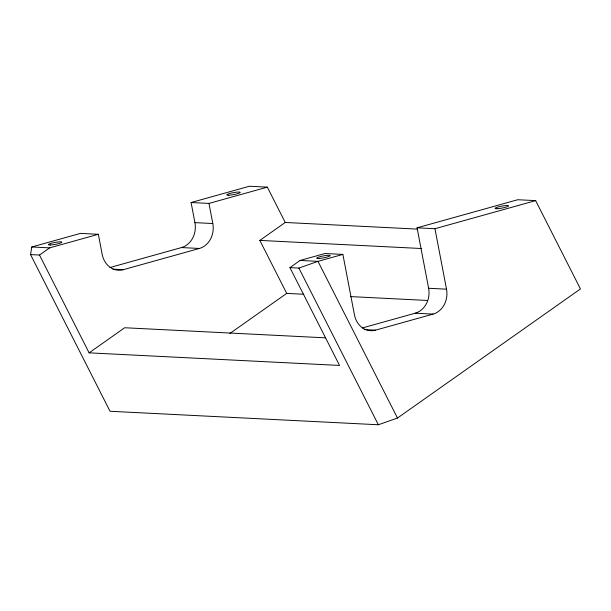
<?xml version="1.0" encoding="UTF-8"?>
<svg xmlns="http://www.w3.org/2000/svg" width="611" height="611" viewBox="0 0 611 611"><rect width="100%" height="100%" fill="white"/><g stroke="black" fill="none" stroke-linecap="round" stroke-linejoin="round"><path stroke-width="0.92" d="M362.216 327.985L415.213 313.199A20.69 17.681 -87.1 0 0 428.624 288.27L417.069 227.819L517.761 199.728L535.648 200.629L580.45 288.934L397.471 418.039L378.362 424.76L110.033 411.272L30.55 254.596L31.772 246.974L80.453 233.387L98.348 234.288L102.19 254.397A20.69 17.681 -87.1 0 0 123.3 269.695L199.4 248.463A20.69 17.681 -87.1 0 0 212.811 223.534L208.97 203.417L191.083 202.524L194.924 222.633A20.69 17.681 -87.1 0 1 181.513 247.562L109.995 267.519M30.55 254.596L39.494 255.039L49.659 247.867L98.348 234.288M39.494 255.039L89.114 352.845L124.69 327.748L325.617 337.845M303.85 294.25L286.712 293.387L259.828 240.406L285.245 222.465L417.603 229.117M89.114 352.845L339.556 365.439L289.935 267.633L300.1 260.454L324.999 253.512L342.886 254.413L354.449 314.864A20.69 17.681 -87.1 0 0 375.559 330.154L433.1 314.1A20.69 17.681 -87.1 0 0 446.519 289.171L434.956 228.72L417.069 227.819M229.957 333.423L286.712 293.387M289.935 267.633L298.878 268.076L317.987 261.355L342.886 254.413M191.083 202.524L249.433 186.24L267.32 187.142L285.245 222.465M208.97 203.417L267.32 187.142M434.956 228.72L535.648 200.629M194.924 222.633L212.811 223.534M259.828 240.406L421.705 248.532M181.513 247.562L199.4 248.463M31.772 246.974L49.659 247.867M300.1 260.454L317.987 261.355L397.471 418.039M112.943 269.176L123.3 269.695M428.624 288.27L446.519 289.171M350.508 296.595L427.639 300.467M415.213 313.199L433.1 314.1M364.248 329.589L375.559 330.154M298.878 268.076L378.362 424.76M318.797 258.491A6.897 0.985 -10.8 0 0 330.024 255.887A6.897 0.985 -10.8 0 0 321.462 256.307A6.897 0.985 -10.8 0 0 318.797 258.491M50.469 245.003A6.897 0.985 -10.8 0 0 61.696 242.399A6.897 0.985 -10.8 0 0 53.134 242.819A6.897 0.985 -10.8 0 0 50.469 245.003M228.85 195.23A6.897 0.985 -10.8 0 0 240.077 192.625A6.897 0.985 -10.8 0 0 231.516 193.045A6.897 0.985 -10.8 0 0 228.85 195.23M497.178 208.718A6.897 0.985 -10.8 0 0 508.405 206.113A6.897 0.985 -10.8 0 0 499.844 206.533A6.897 0.985 -10.8 0 0 497.178 208.718"/></g></svg>
